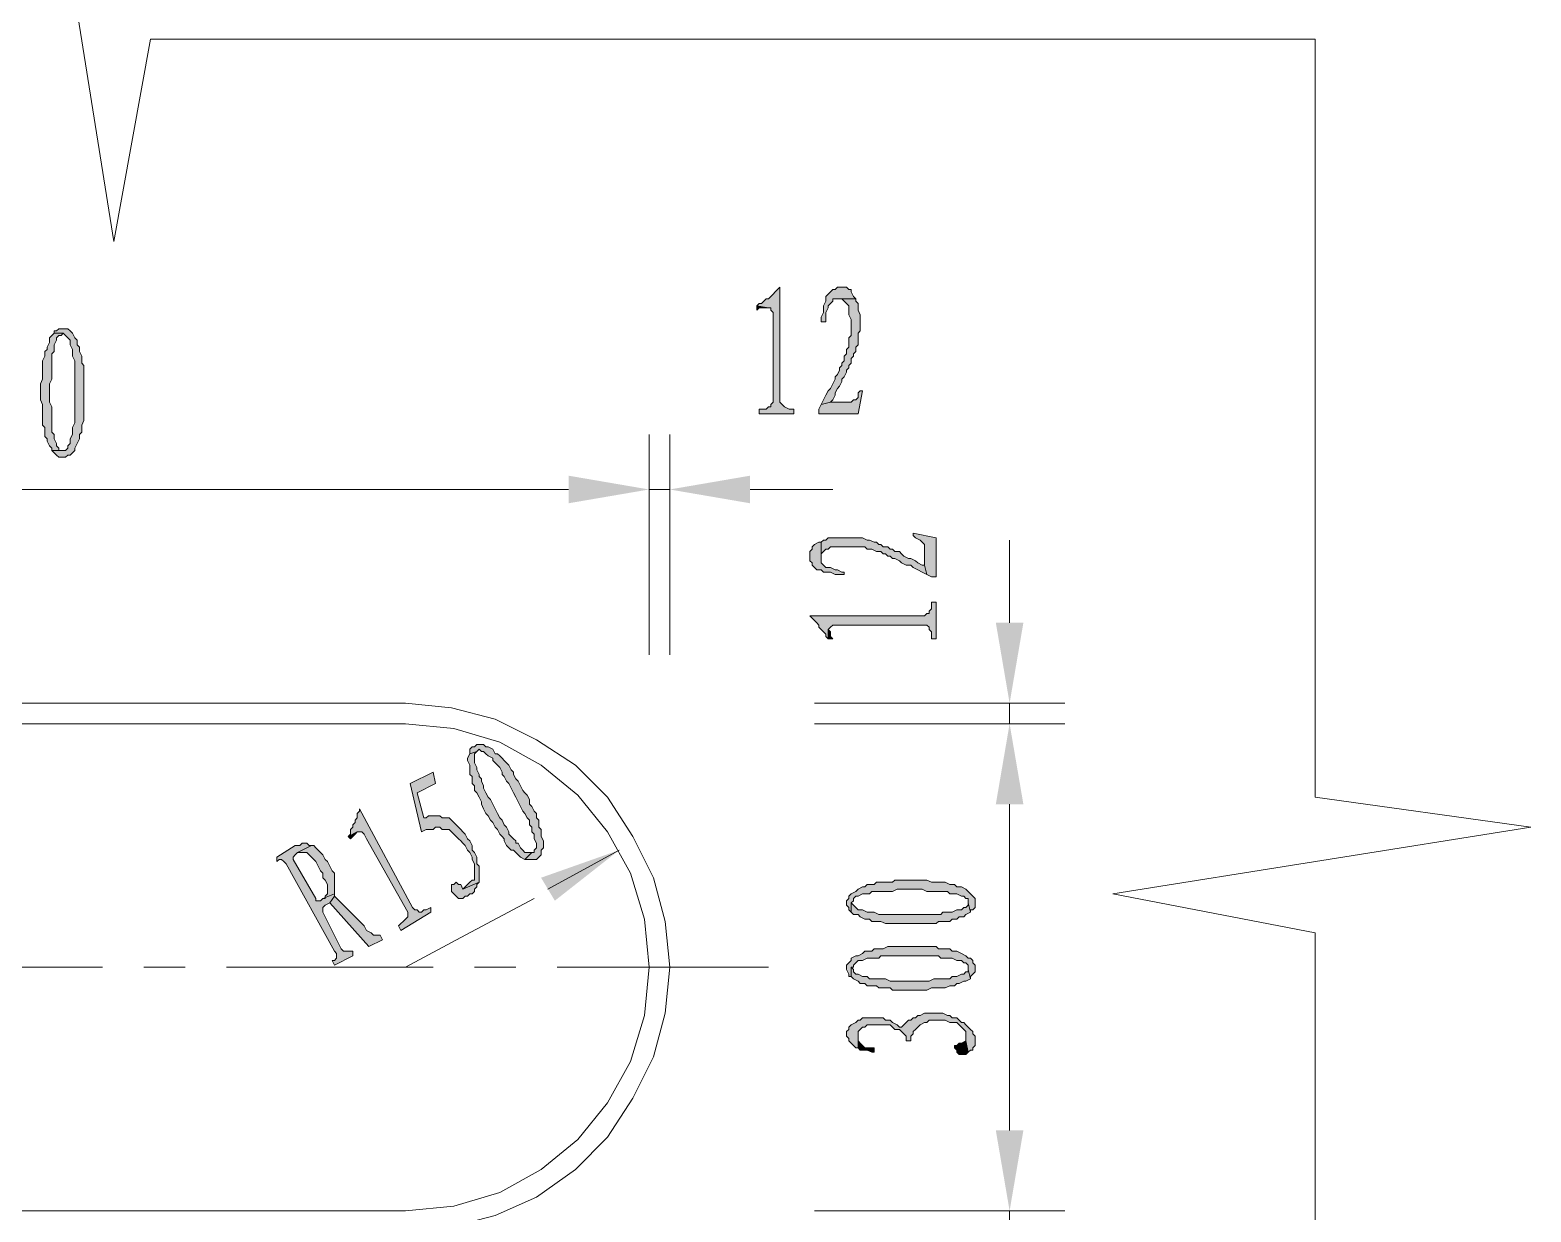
# Model space of a CAD drawing. Header units: millimetres. Extents: x 24 to 410, y 10 to 282.
# Drawn here: x 336.19 to 363.86, y 111.65 to 133.43 of the extents above; entities that cross this region are included whole.
import ezdxf

# ---------------------------------------------------------------- set-up
doc = ezdxf.new("R2010")
doc.units = ezdxf.units.MM

msp = doc.modelspace()

# ---------------------------------------------------------------- hatches: boundary and pattern name
h = msp.add_hatch(color=256)
h.dxf.hatch_style = 2
h.paths.add_polyline_path([(350.012, 128.693333), (349.969667, 128.651), (349.927333, 128.608667), (349.885, 128.566333), (349.842667, 128.524), (349.800333, 128.481667), (349.758, 128.481667), (349.715667, 128.439333), (349.673333, 128.397), (349.631, 128.397), (349.588667, 128.354667), (349.800333, 128.312333), (349.842667, 128.312333), (349.842667, 128.27), (349.885, 128.227667), (349.885, 126.576667), (349.842667, 126.534333), (349.842667, 126.492), (349.800333, 126.492), (349.758, 126.449667), (349.631, 126.449667), (349.631, 126.365), (350.266, 126.365), (350.266, 126.449667), (350.181333, 126.449667), (350.096667, 126.492), (350.054333, 126.534333), (350.012, 126.576667)])
h = msp.add_hatch(color=256)
h.dxf.hatch_style = 2
h.paths.add_polyline_path([(351.155, 128.693333), (351.070333, 128.693333), (351.028, 128.651), (350.985667, 128.651), (350.943333, 128.608667), (350.901, 128.566333), (350.858667, 128.524), (350.858667, 128.439333), (350.816333, 128.354667), (350.816333, 128.227667), (350.774, 128.143), (350.774, 128.058333), (350.858667, 128.058333), (350.858667, 128.227667), (350.901, 128.312333), (350.901, 128.354667), (350.943333, 128.397), (350.985667, 128.439333), (350.985667, 128.481667), (351.028, 128.481667), (351.112667, 128.481667), (351.409, 128.481667), (351.366667, 128.524), (351.324333, 128.608667), (351.324333, 128.651), (351.282, 128.651), (351.239667, 128.693333)])
h = msp.add_hatch(color=256)
h.dxf.hatch_style = 2
h.paths.add_polyline_path([(351.409, 128.481667), (351.112667, 128.481667), (351.155, 128.481667), (351.197333, 128.439333), (351.239667, 128.397), (351.282, 128.354667), (351.282, 128.185333), (351.324333, 128.100667), (351.324333, 127.804333), (351.282, 127.762), (351.282, 127.592667), (351.239667, 127.550333), (351.239667, 127.465667), (351.197333, 127.423333), (351.197333, 127.338667), (351.155, 127.296333), (351.155, 127.254), (351.112667, 127.211667), (351.112667, 127.169333), (351.070333, 127.084667), (351.028, 127.042333), (351.028, 127), (350.985667, 126.915333), (350.943333, 126.830667), (350.901, 126.788333), (350.858667, 126.703667), (350.816333, 126.619), (350.774, 126.534333), (350.943333, 126.576667), (350.985667, 126.619), (351.028, 126.703667), (351.028, 126.746), (351.070333, 126.830667), (351.112667, 126.873), (351.155, 126.957667), (351.155, 127), (351.197333, 127.042333), (351.239667, 127.127), (351.239667, 127.169333), (351.282, 127.211667), (351.282, 127.254), (351.324333, 127.296333), (351.324333, 127.381), (351.366667, 127.423333), (351.366667, 127.465667), (351.409, 127.508), (351.409, 127.592667), (351.451333, 127.635), (351.451333, 127.846667), (351.493667, 127.889), (351.493667, 128.185333), (351.451333, 128.27), (351.451333, 128.397), (351.409, 128.439333)])
h = msp.add_hatch(color=256)
h.dxf.hatch_style = 2
h.paths.add_polyline_path([(349.588667, 128.354667), (349.588667, 128.27), (349.631, 128.312333), (349.800333, 128.312333)])
h = msp.add_hatch(color=256)
h.dxf.hatch_style = 2
h.paths.add_polyline_path([(336.634667, 127.846667), (336.592333, 127.804333), (336.55, 127.762), (336.55, 127.677333), (336.507667, 127.592667), (336.507667, 127.550333), (336.465333, 127.508), (336.465333, 127.423333), (336.423, 127.338667), (336.423, 127), (336.380667, 126.915333), (336.380667, 126.619), (336.423, 126.534333), (336.423, 126.153333), (336.465333, 126.111), (336.465333, 125.941667), (336.507667, 125.899333), (336.507667, 125.857), (336.55, 125.772333), (336.592333, 125.73), (336.592333, 125.687667), (336.804, 125.687667), (336.719333, 125.687667), (336.719333, 125.73), (336.677, 125.772333), (336.677, 125.814667), (336.634667, 125.899333), (336.634667, 125.984), (336.592333, 126.026333), (336.592333, 126.492), (336.55, 126.576667), (336.55, 126.915333), (336.592333, 127), (336.592333, 127.465667), (336.634667, 127.508), (336.634667, 127.635), (336.677, 127.719667), (336.677, 127.762), (336.719333, 127.804333), (336.761667, 127.804333), (336.804, 127.846667)])
h = msp.add_hatch(color=256)
h.dxf.hatch_style = 2
h.paths.add_polyline_path([(336.804, 127.931333), (336.719333, 127.931333), (336.677, 127.889), (336.634667, 127.889), (336.634667, 127.846667), (336.804, 127.846667), (336.846333, 127.804333), (336.888667, 127.762), (336.931, 127.719667), (336.931, 127.635), (336.973333, 127.550333), (336.973333, 127.423333), (337.015667, 127.338667), (337.015667, 126.746), (337.015667, 126.703667), (337.015667, 126.195667), (336.973333, 126.111), (336.973333, 125.984), (336.931, 125.899333), (336.931, 125.814667), (336.888667, 125.772333), (336.888667, 125.73), (336.846333, 125.687667), (336.592333, 125.687667), (336.634667, 125.645333), (336.677, 125.603), (336.719333, 125.560667), (336.846333, 125.560667), (336.888667, 125.603), (336.931, 125.603), (336.973333, 125.645333), (337.015667, 125.687667), (337.015667, 125.73), (337.058, 125.814667), (337.100333, 125.899333), (337.100333, 125.984), (337.142667, 126.026333), (337.142667, 126.153333), (337.185, 126.238), (337.185, 127.254), (337.142667, 127.296333), (337.142667, 127.423333), (337.100333, 127.508), (337.100333, 127.592667), (337.058, 127.635), (337.058, 127.719667), (337.015667, 127.762), (336.973333, 127.846667), (336.931, 127.889), (336.888667, 127.931333)])
h = msp.add_hatch(color=256)
h.dxf.hatch_style = 2
h.paths.add_polyline_path([(351.536, 126.788333), (351.493667, 126.788333), (351.451333, 126.746), (351.451333, 126.661333), (351.409, 126.619), (351.366667, 126.619), (351.324333, 126.576667), (350.943333, 126.576667), (350.774, 126.534333), (350.731667, 126.449667), (350.731667, 126.365), (351.451333, 126.365)])
h = msp.add_hatch(color=256)
h.dxf.hatch_style = 2
h.paths.add_polyline_path([(346.117333, 125.222), (346.117333, 124.714), (347.599, 124.968)])
h = msp.add_hatch(color=256)
h.dxf.hatch_style = 2
h.paths.add_polyline_path([(346.117333, 125.222), (346.117333, 124.714), (347.599, 124.968)])
h = msp.add_hatch(color=256)
h.dxf.hatch_style = 2
h.paths.add_polyline_path([(349.461667, 125.222), (349.461667, 124.714), (347.98, 124.968)])
h = msp.add_hatch(color=256)
h.dxf.hatch_style = 2
h.paths.add_polyline_path([(350.562333, 123.782667), (350.562333, 123.655667), (350.604667, 123.613333), (350.604667, 123.571), (350.647, 123.528667), (350.689333, 123.486333), (350.774, 123.486333), (350.816333, 123.444), (350.943333, 123.444), (351.028, 123.401667), (351.197333, 123.401667), (351.197333, 123.444), (351.155, 123.444), (351.070333, 123.486333), (351.028, 123.486333), (350.943333, 123.528667), (350.858667, 123.528667), (350.816333, 123.571), (350.774, 123.613333), (350.774, 123.655667), (350.774, 123.698), (350.774, 123.994333), (350.731667, 123.994333), (350.647, 123.952), (350.604667, 123.909667), (350.604667, 123.867333), (350.562333, 123.825)])
h = msp.add_hatch(color=256)
h.dxf.hatch_style = 2
h.paths.add_polyline_path([(350.774, 123.994333), (350.774, 123.698), (350.774, 123.740333), (350.774, 123.782667), (350.816333, 123.825), (350.858667, 123.867333), (350.901, 123.867333), (350.943333, 123.909667), (351.578333, 123.909667), (351.620667, 123.867333), (351.705333, 123.867333), (351.79, 123.825), (351.874667, 123.825), (351.917, 123.782667), (351.959333, 123.782667), (352.001667, 123.740333), (352.044, 123.740333), (352.086333, 123.698), (352.128667, 123.698), (352.213333, 123.655667), (352.255667, 123.613333), (352.340333, 123.571), (352.425, 123.571), (352.467333, 123.528667), (352.552, 123.486333), (352.636667, 123.444), (352.721333, 123.401667), (352.679, 123.571), (352.636667, 123.571), (352.552, 123.613333), (352.509667, 123.655667), (352.425, 123.698), (352.382667, 123.698), (352.298, 123.740333), (352.255667, 123.782667), (352.213333, 123.825), (352.128667, 123.825), (352.086333, 123.867333), (352.044, 123.867333), (352.001667, 123.909667), (351.917, 123.909667), (351.874667, 123.952), (351.832333, 123.952), (351.79, 123.994333), (351.747667, 123.994333), (351.663, 124.036667), (351.620667, 124.036667), (351.536, 124.079), (350.901, 124.079), (350.858667, 124.036667), (350.816333, 124.036667)])
h = msp.add_hatch(color=256)
h.dxf.hatch_style = 2
h.paths.add_polyline_path([(352.467333, 124.163667), (352.467333, 124.121333), (352.509667, 124.079), (352.594333, 124.036667), (352.636667, 123.994333), (352.679, 123.952), (352.679, 123.571), (352.721333, 123.401667), (352.806, 123.359333), (352.890667, 123.359333), (352.890667, 124.079)])
h = msp.add_hatch(color=256)
h.dxf.hatch_style = 2
h.paths.add_polyline_path([(350.562333, 122.639667), (350.604667, 122.597333), (350.647, 122.555), (350.689333, 122.512667), (350.731667, 122.470333), (350.731667, 122.428), (350.774, 122.385667), (350.816333, 122.343333), (350.858667, 122.301), (350.858667, 122.258667), (350.901, 122.216333), (350.901, 122.385667), (350.943333, 122.428), (350.985667, 122.470333), (352.721333, 122.470333), (352.763667, 122.428), (352.763667, 122.385667), (352.806, 122.343333), (352.806, 122.216333), (352.890667, 122.216333), (352.890667, 122.893667), (352.806, 122.893667), (352.806, 122.766667), (352.763667, 122.724333), (352.763667, 122.682), (352.721333, 122.682), (352.679, 122.639667)])
h = msp.add_hatch(color=256)
h.dxf.hatch_style = 2
h.paths.add_polyline_path([(350.901, 122.216333), (350.985667, 122.216333), (350.943333, 122.258667), (350.943333, 122.343333), (350.901, 122.385667)])
h = msp.add_hatch(color=256)
h.dxf.hatch_style = 2
h.paths.add_polyline_path([(353.991333, 122.512667), (354.499333, 122.512667), (354.245333, 121.031)])
h = msp.add_hatch(color=256)
h.dxf.hatch_style = 2
h.paths.add_polyline_path([(353.991333, 119.168333), (354.499333, 119.168333), (354.245333, 120.65)])
h = msp.add_hatch(color=256)
h.dxf.hatch_style = 2
h.paths.add_polyline_path([(353.991333, 119.168333), (354.499333, 119.168333), (354.245333, 120.65)])
h = msp.add_hatch(color=256)
h.dxf.hatch_style = 2
h.paths.add_polyline_path([(344.297, 120.099667), (344.254667, 120.015), (344.254667, 119.972667), (344.297, 119.888), (344.297, 119.718667), (344.339333, 119.676333), (344.339333, 119.549333), (344.381667, 119.507), (344.381667, 119.422333), (344.424, 119.38), (344.466333, 119.295333), (344.508667, 119.210667), (344.508667, 119.168333), (344.551, 119.083667), (344.593333, 118.999), (344.635667, 118.956667), (344.678, 118.872), (344.720333, 118.829667), (344.762667, 118.745), (344.805, 118.702667), (344.847333, 118.618), (344.889667, 118.575667), (344.932, 118.533333), (344.932, 118.491), (344.974333, 118.406333), (345.016667, 118.364), (345.059, 118.321667), (345.101333, 118.321667), (345.143667, 118.279333), (345.186, 118.237), (345.228333, 118.194667), (345.313, 118.152333), (345.44, 118.279333), (345.313, 118.279333), (345.270667, 118.321667), (345.228333, 118.364), (345.186, 118.448667), (345.143667, 118.448667), (345.143667, 118.491), (345.101333, 118.533333), (345.059, 118.575667), (345.016667, 118.618), (345.016667, 118.660333), (344.974333, 118.745), (344.932, 118.787333), (344.889667, 118.872), (344.847333, 118.914333), (344.805, 118.999), (344.762667, 119.083667), (344.720333, 119.168333), (344.678, 119.253), (344.635667, 119.295333), (344.593333, 119.38), (344.551, 119.464667), (344.551, 119.507), (344.508667, 119.591667), (344.508667, 119.634), (344.466333, 119.676333), (344.466333, 119.718667), (344.424, 119.803333), (344.424, 119.845667), (344.381667, 119.930333), (344.381667, 120.099667), (344.424, 120.142)])
h = msp.add_hatch(color=256)
h.dxf.hatch_style = 2
h.paths.add_polyline_path([(344.381667, 120.226667), (344.339333, 120.226667), (344.297, 120.184333), (344.297, 120.099667), (344.424, 120.142), (344.466333, 120.184333), (344.508667, 120.142), (344.551, 120.142), (344.593333, 120.099667), (344.635667, 120.057333), (344.720333, 120.015), (344.720333, 119.972667), (344.762667, 119.930333), (344.805, 119.888), (344.847333, 119.845667), (344.889667, 119.761), (344.889667, 119.718667), (344.932, 119.676333), (344.974333, 119.591667), (345.016667, 119.549333), (345.059, 119.464667), (345.101333, 119.38), (345.143667, 119.295333), (345.186, 119.210667), (345.228333, 119.126), (345.270667, 119.041333), (345.313, 118.999), (345.355333, 118.914333), (345.397667, 118.872), (345.397667, 118.787333), (345.44, 118.745), (345.44, 118.660333), (345.482333, 118.618), (345.482333, 118.533333), (345.524667, 118.448667), (345.524667, 118.364), (345.482333, 118.321667), (345.482333, 118.279333), (345.44, 118.279333), (345.313, 118.152333), (345.524667, 118.152333), (345.567, 118.194667), (345.609333, 118.237), (345.609333, 118.321667), (345.651667, 118.364), (345.651667, 118.491), (345.609333, 118.575667), (345.609333, 118.702667), (345.567, 118.745), (345.567, 118.872), (345.524667, 118.914333), (345.524667, 118.999), (345.482333, 119.041333), (345.44, 119.126), (345.397667, 119.168333), (345.397667, 119.253), (345.355333, 119.337667), (345.313, 119.38), (345.270667, 119.422333), (345.228333, 119.507), (345.186, 119.591667), (345.143667, 119.634), (345.101333, 119.718667), (345.101333, 119.761), (345.059, 119.803333), (345.016667, 119.888), (344.974333, 119.930333), (344.932, 119.972667), (344.889667, 120.015), (344.847333, 120.057333), (344.805, 120.099667), (344.762667, 120.099667), (344.720333, 120.184333), (344.635667, 120.226667), (344.593333, 120.226667), (344.551, 120.269), (344.424, 120.269)])
h = msp.add_hatch(color=256)
h.dxf.hatch_style = 2
h.paths.add_polyline_path([(343.619667, 119.761), (343.196333, 119.549333), (343.408, 118.660333), (343.492667, 118.702667), (343.619667, 118.702667), (343.662, 118.745), (343.746667, 118.745), (343.789, 118.702667), (343.916, 118.702667), (343.958333, 118.660333), (344.000667, 118.618), (344.043, 118.575667), (344.085333, 118.533333), (344.127667, 118.491), (344.17, 118.448667), (344.212333, 118.406333), (344.254667, 118.321667), (344.297, 118.279333), (344.339333, 118.194667), (344.339333, 118.152333), (344.381667, 118.067667), (344.381667, 118.025333), (344.381667, 117.771333), (344.339333, 117.771333), (344.297, 117.729), (344.254667, 117.686667), (344.212333, 117.644333), (344.17, 117.602), (344.466333, 117.729), (344.466333, 118.025333), (344.424, 118.067667), (344.424, 118.194667), (344.381667, 118.279333), (344.339333, 118.321667), (344.339333, 118.406333), (344.297, 118.491), (344.254667, 118.533333), (344.212333, 118.618), (344.17, 118.660333), (344.127667, 118.702667), (344.085333, 118.745), (344.043, 118.787333), (344.000667, 118.829667), (343.958333, 118.872), (343.916, 118.914333), (343.789, 118.914333), (343.746667, 118.956667), (343.535, 118.956667), (343.492667, 118.914333), (343.450333, 118.914333), (343.323333, 119.38), (343.662, 119.549333)])
h = msp.add_hatch(color=256)
h.dxf.hatch_style = 2
h.paths.add_polyline_path([(342.265, 119.083667), (342.265, 119.041333), (342.222667, 118.999), (342.222667, 118.914333), (342.180333, 118.872), (342.180333, 118.829667), (342.138, 118.787333), (342.138, 118.745), (342.095667, 118.702667), (342.095667, 118.618), (342.053333, 118.575667), (342.222667, 118.660333), (342.307333, 118.660333), (342.349667, 118.618), (342.392, 118.533333), (343.154, 117.178667), (343.154, 117.094), (343.111667, 117.051667), (343.069333, 117.009333), (343.027, 116.967), (342.984667, 116.924667), (343.027, 116.84), (343.577333, 117.178667), (343.577333, 117.263333), (343.492667, 117.221), (343.450333, 117.221), (343.408, 117.178667), (343.365667, 117.178667), (343.323333, 117.221), (343.281, 117.221), (343.238667, 117.263333)])
h = msp.add_hatch(color=256)
h.dxf.hatch_style = 2
h.paths.add_polyline_path([(341.079667, 118.406333), (340.741, 118.194667), (340.741, 118.11), (340.783333, 118.152333), (340.825667, 118.152333), (340.868, 118.11), (340.910333, 118.067667), (341.799333, 116.459), (341.841667, 116.416667), (341.841667, 116.332), (341.799333, 116.289667), (341.757, 116.289667), (341.799333, 116.205), (342.138, 116.374333), (342.138, 116.459), (342.053333, 116.459), (341.968667, 116.459), (341.926333, 116.501333), (341.587667, 117.178667), (341.587667, 117.263333), (341.63, 117.305667), (341.714667, 117.348), (341.799333, 117.475), (341.799333, 117.517333), (341.587667, 117.432667), (341.545333, 117.390333), (341.460667, 117.390333), (341.460667, 117.432667), (341.037333, 118.152333), (341.037333, 118.194667), (341.079667, 118.237), (341.122, 118.279333), (341.376, 118.406333), (341.333667, 118.406333), (341.291333, 118.448667), (341.206667, 118.448667), (341.164333, 118.406333)])
h = msp.add_hatch(color=256)
h.dxf.hatch_style = 2
h.paths.add_polyline_path([(341.376, 118.406333), (341.122, 118.279333), (341.291333, 118.279333), (341.333667, 118.237), (341.376, 118.194667), (341.418333, 118.152333), (341.460667, 118.11), (341.503, 118.025333), (341.545333, 117.940667), (341.587667, 117.898333), (341.587667, 117.813667), (341.63, 117.771333), (341.672333, 117.686667), (341.672333, 117.517333), (341.63, 117.475), (341.63, 117.432667), (341.587667, 117.432667), (341.799333, 117.517333), (341.799333, 117.602), (341.799333, 117.686667), (341.799333, 117.898333), (341.757, 117.940667), (341.714667, 118.025333), (341.672333, 118.11), (341.63, 118.152333), (341.587667, 118.237), (341.545333, 118.279333), (341.503, 118.321667), (341.460667, 118.364), (341.418333, 118.406333)])
h = msp.add_hatch(color=256)
h.dxf.hatch_style = 2
h.paths.add_polyline_path([(342.053333, 118.575667), (342.095667, 118.533333), (342.138, 118.575667), (342.180333, 118.618), (342.222667, 118.660333)])
h = msp.add_hatch(color=256)
h.dxf.hatch_style = 2
h.paths.add_polyline_path([(345.609333, 117.813667), (345.863333, 117.390333), (347.048667, 118.321667)])
h = msp.add_hatch(color=256)
h.dxf.hatch_style = 2
h.paths.add_polyline_path([(344.000667, 117.686667), (343.958333, 117.686667), (343.958333, 117.644333), (343.958333, 117.559667), (344.000667, 117.517333), (344.043, 117.475), (344.085333, 117.432667), (344.17, 117.432667), (344.212333, 117.475), (344.254667, 117.475), (344.297, 117.517333), (344.339333, 117.517333), (344.381667, 117.559667), (344.381667, 117.602), (344.424, 117.644333), (344.424, 117.686667), (344.466333, 117.729), (344.17, 117.602), (344.127667, 117.686667), (344.085333, 117.686667), (344.043, 117.729)])
h = msp.add_hatch(color=256)
h.dxf.hatch_style = 2
h.paths.add_polyline_path([(351.239667, 117.348), (351.239667, 117.305667), (351.282, 117.263333), (351.282, 117.221), (351.324333, 117.178667), (351.324333, 117.348), (351.366667, 117.390333), (351.366667, 117.432667), (351.409, 117.475), (351.451333, 117.475), (351.536, 117.517333), (351.663, 117.517333), (351.705333, 117.559667), (352.086333, 117.559667), (352.171, 117.602), (352.425, 117.602), (352.467333, 117.602), (352.636667, 117.602), (352.721333, 117.559667), (353.102333, 117.559667), (353.144667, 117.517333), (353.271667, 117.517333), (353.356333, 117.475), (353.398667, 117.475), (353.441, 117.432667), (353.483333, 117.432667), (353.483333, 117.390333), (353.483333, 117.348), (353.525667, 117.178667), (353.525667, 117.221), (353.568, 117.221), (353.610333, 117.263333), (353.610333, 117.432667), (353.568, 117.475), (353.525667, 117.517333), (353.483333, 117.559667), (353.441, 117.602), (353.356333, 117.644333), (353.271667, 117.644333), (353.229333, 117.686667), (353.144667, 117.686667), (353.06, 117.729), (352.806, 117.729), (352.721333, 117.771333), (352.128667, 117.771333), (352.086333, 117.729), (351.79, 117.729), (351.747667, 117.686667), (351.620667, 117.686667), (351.578333, 117.644333), (351.536, 117.644333), (351.451333, 117.602), (351.409, 117.559667), (351.324333, 117.517333), (351.282, 117.475), (351.282, 117.432667), (351.239667, 117.390333)])
h = msp.add_hatch(color=256)
h.dxf.hatch_style = 2
h.paths.add_polyline_path([(341.799333, 117.475), (341.714667, 117.348), (342.434333, 116.543667), (342.688333, 116.670667), (342.646, 116.755333), (342.519, 116.755333), (342.476667, 116.797667), (342.392, 116.84), (342.349667, 116.924667)])
h = msp.add_hatch(color=256)
h.dxf.hatch_style = 2
h.paths.add_polyline_path([(351.324333, 117.178667), (351.366667, 117.136333), (351.451333, 117.136333), (351.493667, 117.094), (351.578333, 117.051667), (351.663, 117.051667), (351.705333, 117.009333), (351.874667, 117.009333), (351.959333, 116.967), (352.890667, 116.967), (352.933, 117.009333), (353.017667, 117.009333), (353.06, 117.009333), (353.144667, 117.009333), (353.187, 117.051667), (353.271667, 117.051667), (353.314, 117.094), (353.398667, 117.094), (353.441, 117.136333), (353.525667, 117.178667), (353.483333, 117.348), (353.483333, 117.305667), (353.441, 117.263333), (353.398667, 117.263333), (353.356333, 117.221), (353.271667, 117.221), (353.187, 117.178667), (353.017667, 117.178667), (352.975333, 117.136333), (351.832333, 117.136333), (351.747667, 117.178667), (351.620667, 117.178667), (351.536, 117.221), (351.451333, 117.221), (351.409, 117.263333), (351.366667, 117.305667), (351.324333, 117.348)])
h = msp.add_hatch(color=256)
h.dxf.hatch_style = 2
h.paths.add_polyline_path([(351.239667, 116.162667), (351.239667, 116.120333), (351.282, 116.035667), (351.282, 115.993333), (351.324333, 115.993333), (351.324333, 116.162667), (351.366667, 116.162667), (351.366667, 116.205), (351.409, 116.247333), (351.451333, 116.289667), (351.536, 116.289667), (351.620667, 116.332), (351.832333, 116.332), (351.874667, 116.374333), (352.425, 116.374333), (352.467333, 116.374333), (352.933, 116.374333), (352.975333, 116.332), (353.187, 116.332), (353.271667, 116.289667), (353.356333, 116.289667), (353.398667, 116.247333), (353.441, 116.247333), (353.483333, 116.205), (353.483333, 116.120333), (353.525667, 115.951), (353.525667, 115.993333), (353.568, 116.035667), (353.610333, 116.078), (353.610333, 116.205), (353.568, 116.247333), (353.568, 116.289667), (353.525667, 116.332), (353.483333, 116.332), (353.441, 116.374333), (353.356333, 116.416667), (353.271667, 116.459), (353.187, 116.459), (353.144667, 116.501333), (352.933, 116.501333), (352.890667, 116.543667), (352.001667, 116.543667), (351.917, 116.501333), (351.747667, 116.501333), (351.705333, 116.459), (351.578333, 116.459), (351.536, 116.416667), (351.451333, 116.374333), (351.409, 116.374333), (351.324333, 116.332), (351.324333, 116.289667), (351.282, 116.247333), (351.239667, 116.205)])
h = msp.add_hatch(color=256)
h.dxf.hatch_style = 2
h.paths.add_polyline_path([(351.324333, 115.993333), (351.366667, 115.951), (351.451333, 115.908667), (351.493667, 115.866333), (351.578333, 115.866333), (351.620667, 115.824), (351.79, 115.824), (351.832333, 115.781667), (352.044, 115.781667), (352.086333, 115.739333), (352.721333, 115.739333), (352.806, 115.781667), (353.017667, 115.781667), (353.06, 115.781667), (353.144667, 115.824), (353.229333, 115.824), (353.271667, 115.866333), (353.314, 115.866333), (353.398667, 115.908667), (353.441, 115.908667), (353.525667, 115.951), (353.483333, 116.120333), (353.483333, 116.078), (353.441, 116.078), (353.398667, 116.035667), (353.356333, 116.035667), (353.271667, 115.993333), (353.187, 115.993333), (353.144667, 115.951), (352.848333, 115.951), (352.763667, 115.908667), (352.044, 115.908667), (351.959333, 115.951), (351.663, 115.951), (351.620667, 115.993333), (351.536, 115.993333), (351.451333, 116.035667), (351.409, 116.035667), (351.366667, 116.078), (351.366667, 116.120333), (351.324333, 116.162667)])
h = msp.add_hatch(color=256)
h.dxf.hatch_style = 2
h.paths.add_polyline_path([(351.239667, 114.935), (351.239667, 114.892667), (351.282, 114.850333), (351.282, 114.808), (351.324333, 114.765667), (351.366667, 114.723333), (351.409, 114.681), (351.451333, 114.681), (351.451333, 114.892667), (351.451333, 114.977333), (351.493667, 115.019667), (351.536, 115.062), (351.578333, 115.062), (351.620667, 115.104333), (352.044, 115.104333), (352.086333, 115.062), (352.128667, 115.019667), (352.213333, 115.019667), (352.255667, 114.977333), (352.298, 114.935), (352.340333, 114.892667), (352.340333, 114.808), (352.425, 114.808), (352.425, 114.892667), (352.467333, 114.935), (352.467333, 114.977333), (352.509667, 115.019667), (352.552, 115.062), (352.594333, 115.104333), (352.679, 115.146667), (352.721333, 115.146667), (352.763667, 115.189), (353.06, 115.189), (353.144667, 115.146667), (353.271667, 115.146667), (353.314, 115.104333), (353.356333, 115.062), (353.398667, 115.019667), (353.441, 114.977333), (353.441, 114.808), (353.483333, 114.596333), (353.525667, 114.638667), (353.568, 114.638667), (353.568, 114.681), (353.610333, 114.723333), (353.610333, 114.892667), (353.568, 114.935), (353.568, 114.977333), (353.525667, 115.019667), (353.483333, 115.062), (353.441, 115.104333), (353.398667, 115.146667), (353.356333, 115.146667), (353.314, 115.189), (353.271667, 115.231333), (353.187, 115.231333), (353.144667, 115.273667), (353.102333, 115.273667), (353.017667, 115.316), (352.679, 115.316), (352.594333, 115.273667), (352.552, 115.273667), (352.509667, 115.231333), (352.467333, 115.231333), (352.425, 115.189), (352.382667, 115.189), (352.340333, 115.146667), (352.298, 115.104333), (352.255667, 115.062), (352.213333, 115.062), (352.171, 115.104333), (352.086333, 115.146667), (352.044, 115.189), (351.959333, 115.189), (351.917, 115.231333), (351.536, 115.231333), (351.493667, 115.189), (351.451333, 115.189), (351.409, 115.146667), (351.324333, 115.104333), (351.282, 115.062), (351.282, 115.019667), (351.239667, 114.977333)])
h = msp.add_hatch(color=256)
h.dxf.hatch_style = 2
h.paths.add_polyline_path([(351.451333, 114.681), (351.493667, 114.638667), (351.620667, 114.638667), (351.705333, 114.596333), (351.747667, 114.596333), (351.747667, 114.681), (351.578333, 114.681), (351.536, 114.723333), (351.493667, 114.765667), (351.451333, 114.808), (351.451333, 114.892667)])
h = msp.add_hatch(color=256)
h.dxf.hatch_style = 2
h.paths.add_polyline_path([(353.229333, 114.681), (353.271667, 114.638667), (353.271667, 114.596333), (353.314, 114.554), (353.441, 114.554), (353.483333, 114.596333), (353.441, 114.808), (353.356333, 114.765667), (353.314, 114.765667), (353.271667, 114.723333), (353.229333, 114.723333)])
h = msp.add_hatch(color=256)
h.dxf.hatch_style = 2
h.paths.add_polyline_path([(353.991333, 113.157), (354.499333, 113.157), (354.245333, 111.675333)])
h = msp.add_hatch(color=256)
h.dxf.hatch_style = 2
h.paths.add_polyline_path([(353.991333, 113.157), (354.499333, 113.157), (354.245333, 111.675333)])

# ---------------------------------------------------------------- linework, layer by layer
at = {"lineweight": 0}
for points in [[(315.933667, 133.265333), (335.957333, 133.265333), (336.507667, 137.244667), (337.735333, 129.54), (338.412667, 133.265333), (359.875667, 133.265333)], [(359.875667, 133.265333), (359.875667, 119.295333), (363.855, 118.745), (356.150333, 117.517333), (359.875667, 116.797667), (359.875667, 102.023333)], [(347.599, 121.92), (347.599, 125.984)], [(347.599, 121.92), (347.599, 125.984)], [(347.98, 121.92), (347.98, 125.984)], [(325.077667, 124.968), (346.117333, 124.968)], [(346.117333, 124.968), (344.593333, 124.968)], [(347.599, 124.968), (347.98, 124.968)], [(349.461667, 124.968), (350.985667, 124.968)], [(354.245333, 122.512667), (354.245333, 124.036667)], [(343.111667, 121.031), (328.083333, 121.031)], [(343.111667, 111.294333), (343.958333, 111.379), (344.762667, 111.590667), (345.524667, 111.929333), (346.244333, 112.437333), (346.837, 113.03), (347.302667, 113.749667), (347.683667, 114.511667), (347.895333, 115.316), (347.98, 116.162667), (347.895333, 117.009333), (347.683667, 117.813667), (347.302667, 118.575667), (346.837, 119.295333), (346.244333, 119.888), (345.524667, 120.353667), (344.762667, 120.734667), (343.958333, 120.946333), (343.111667, 121.031)], [(350.647, 121.031), (355.261333, 121.031)], [(354.245333, 121.031), (354.245333, 120.65)], [(343.111667, 120.65), (328.083333, 120.65)], [(343.111667, 111.675333), (344.000667, 111.76), (344.847333, 112.014), (345.609333, 112.437333), (346.286667, 112.987667), (346.837, 113.665), (347.260333, 114.427), (347.514333, 115.273667), (347.599, 116.162667), (347.514333, 117.051667), (347.260333, 117.898333), (346.837, 118.660333), (346.286667, 119.337667), (345.609333, 119.888), (344.847333, 120.311333), (344.000667, 120.565333), (343.111667, 120.65)], [(350.647, 120.65), (355.261333, 120.65)], [(350.647, 120.65), (355.261333, 120.65)], [(354.245333, 119.168333), (354.245333, 117.644333)], [(354.245333, 119.168333), (354.245333, 113.157)], [(345.736333, 117.602), (347.048667, 118.321667)], [(343.111667, 116.162667), (344.127667, 116.713), (345.482333, 117.432667)], [(333.713667, 116.162667), (337.523667, 116.162667)], [(338.285667, 116.162667), (339.047667, 116.162667)], [(339.809667, 116.162667), (343.619667, 116.162667)], [(344.381667, 116.162667), (345.143667, 116.162667)], [(345.905667, 116.162667), (349.800333, 116.162667)], [(354.245333, 113.157), (354.245333, 114.638667)], [(343.111667, 111.675333), (328.083333, 111.675333)], [(350.647, 111.675333), (355.261333, 111.675333)], [(350.647, 111.675333), (355.261333, 111.675333)], [(354.245333, 111.675333), (354.245333, 111.294333)]]:
    msp.add_lwpolyline(points, dxfattribs=at)
for points in [[(350.012, 128.693333), (349.969667, 128.651), (349.927333, 128.608667), (349.885, 128.566333), (349.842667, 128.524), (349.800333, 128.481667), (349.758, 128.481667), (349.715667, 128.439333), (349.673333, 128.397), (349.631, 128.397), (349.588667, 128.354667), (349.800333, 128.312333), (349.842667, 128.312333), (349.842667, 128.27), (349.885, 128.227667), (349.885, 126.576667), (349.842667, 126.534333), (349.842667, 126.492), (349.800333, 126.492), (349.758, 126.449667), (349.631, 126.449667), (349.631, 126.365), (350.266, 126.365), (350.266, 126.449667), (350.181333, 126.449667), (350.096667, 126.492), (350.054333, 126.534333), (350.012, 126.576667)], [(351.155, 128.693333), (351.070333, 128.693333), (351.028, 128.651), (350.985667, 128.651), (350.943333, 128.608667), (350.901, 128.566333), (350.858667, 128.524), (350.858667, 128.439333), (350.816333, 128.354667), (350.816333, 128.227667), (350.774, 128.143), (350.774, 128.058333), (350.858667, 128.058333), (350.858667, 128.227667), (350.901, 128.312333), (350.901, 128.354667), (350.943333, 128.397), (350.985667, 128.439333), (350.985667, 128.481667), (351.028, 128.481667), (351.112667, 128.481667), (351.409, 128.481667), (351.366667, 128.524), (351.324333, 128.608667), (351.324333, 128.651), (351.282, 128.651), (351.239667, 128.693333)], [(351.409, 128.481667), (351.112667, 128.481667), (351.155, 128.481667), (351.197333, 128.439333), (351.239667, 128.397), (351.282, 128.354667), (351.282, 128.185333), (351.324333, 128.100667), (351.324333, 127.804333), (351.282, 127.762), (351.282, 127.592667), (351.239667, 127.550333), (351.239667, 127.465667), (351.197333, 127.423333), (351.197333, 127.338667), (351.155, 127.296333), (351.155, 127.254), (351.112667, 127.211667), (351.112667, 127.169333), (351.070333, 127.084667), (351.028, 127.042333), (351.028, 127), (350.985667, 126.915333), (350.943333, 126.830667), (350.901, 126.788333), (350.858667, 126.703667), (350.816333, 126.619), (350.774, 126.534333), (350.943333, 126.576667), (350.985667, 126.619), (351.028, 126.703667), (351.028, 126.746), (351.070333, 126.830667), (351.112667, 126.873), (351.155, 126.957667), (351.155, 127), (351.197333, 127.042333), (351.239667, 127.127), (351.239667, 127.169333), (351.282, 127.211667), (351.282, 127.254), (351.324333, 127.296333), (351.324333, 127.381), (351.366667, 127.423333), (351.366667, 127.465667), (351.409, 127.508), (351.409, 127.592667), (351.451333, 127.635), (351.451333, 127.846667), (351.493667, 127.889), (351.493667, 128.185333), (351.451333, 128.27), (351.451333, 128.397), (351.409, 128.439333)], [(349.588667, 128.354667), (349.588667, 128.27), (349.631, 128.312333), (349.800333, 128.312333)], [(336.634667, 127.846667), (336.592333, 127.804333), (336.55, 127.762), (336.55, 127.677333), (336.507667, 127.592667), (336.507667, 127.550333), (336.465333, 127.508), (336.465333, 127.423333), (336.423, 127.338667), (336.423, 127), (336.380667, 126.915333), (336.380667, 126.619), (336.423, 126.534333), (336.423, 126.153333), (336.465333, 126.111), (336.465333, 125.941667), (336.507667, 125.899333), (336.507667, 125.857), (336.55, 125.772333), (336.592333, 125.73), (336.592333, 125.687667), (336.804, 125.687667), (336.719333, 125.687667), (336.719333, 125.73), (336.677, 125.772333), (336.677, 125.814667), (336.634667, 125.899333), (336.634667, 125.984), (336.592333, 126.026333), (336.592333, 126.492), (336.55, 126.576667), (336.55, 126.915333), (336.592333, 127), (336.592333, 127.465667), (336.634667, 127.508), (336.634667, 127.635), (336.677, 127.719667), (336.677, 127.762), (336.719333, 127.804333), (336.761667, 127.804333), (336.804, 127.846667)], [(336.804, 127.931333), (336.719333, 127.931333), (336.677, 127.889), (336.634667, 127.889), (336.634667, 127.846667), (336.804, 127.846667), (336.846333, 127.804333), (336.888667, 127.762), (336.931, 127.719667), (336.931, 127.635), (336.973333, 127.550333), (336.973333, 127.423333), (337.015667, 127.338667), (337.015667, 126.746), (337.015667, 126.703667), (337.015667, 126.195667), (336.973333, 126.111), (336.973333, 125.984), (336.931, 125.899333), (336.931, 125.814667), (336.888667, 125.772333), (336.888667, 125.73), (336.846333, 125.687667), (336.592333, 125.687667), (336.634667, 125.645333), (336.677, 125.603), (336.719333, 125.560667), (336.846333, 125.560667), (336.888667, 125.603), (336.931, 125.603), (336.973333, 125.645333), (337.015667, 125.687667), (337.015667, 125.73), (337.058, 125.814667), (337.100333, 125.899333), (337.100333, 125.984), (337.142667, 126.026333), (337.142667, 126.153333), (337.185, 126.238), (337.185, 127.254), (337.142667, 127.296333), (337.142667, 127.423333), (337.100333, 127.508), (337.100333, 127.592667), (337.058, 127.635), (337.058, 127.719667), (337.015667, 127.762), (336.973333, 127.846667), (336.931, 127.889), (336.888667, 127.931333)], [(351.536, 126.788333), (351.493667, 126.788333), (351.451333, 126.746), (351.451333, 126.661333), (351.409, 126.619), (351.366667, 126.619), (351.324333, 126.576667), (350.943333, 126.576667), (350.774, 126.534333), (350.731667, 126.449667), (350.731667, 126.365), (351.451333, 126.365)], [(350.562333, 123.782667), (350.562333, 123.655667), (350.604667, 123.613333), (350.604667, 123.571), (350.647, 123.528667), (350.689333, 123.486333), (350.774, 123.486333), (350.816333, 123.444), (350.943333, 123.444), (351.028, 123.401667), (351.197333, 123.401667), (351.197333, 123.444), (351.155, 123.444), (351.070333, 123.486333), (351.028, 123.486333), (350.943333, 123.528667), (350.858667, 123.528667), (350.816333, 123.571), (350.774, 123.613333), (350.774, 123.655667), (350.774, 123.698), (350.774, 123.994333), (350.731667, 123.994333), (350.647, 123.952), (350.604667, 123.909667), (350.604667, 123.867333), (350.562333, 123.825)], [(350.774, 123.994333), (350.774, 123.698), (350.774, 123.740333), (350.774, 123.782667), (350.816333, 123.825), (350.858667, 123.867333), (350.901, 123.867333), (350.943333, 123.909667), (351.578333, 123.909667), (351.620667, 123.867333), (351.705333, 123.867333), (351.79, 123.825), (351.874667, 123.825), (351.917, 123.782667), (351.959333, 123.782667), (352.001667, 123.740333), (352.044, 123.740333), (352.086333, 123.698), (352.128667, 123.698), (352.213333, 123.655667), (352.255667, 123.613333), (352.340333, 123.571), (352.425, 123.571), (352.467333, 123.528667), (352.552, 123.486333), (352.636667, 123.444), (352.721333, 123.401667), (352.679, 123.571), (352.636667, 123.571), (352.552, 123.613333), (352.509667, 123.655667), (352.425, 123.698), (352.382667, 123.698), (352.298, 123.740333), (352.255667, 123.782667), (352.213333, 123.825), (352.128667, 123.825), (352.086333, 123.867333), (352.044, 123.867333), (352.001667, 123.909667), (351.917, 123.909667), (351.874667, 123.952), (351.832333, 123.952), (351.79, 123.994333), (351.747667, 123.994333), (351.663, 124.036667), (351.620667, 124.036667), (351.536, 124.079), (350.901, 124.079), (350.858667, 124.036667), (350.816333, 124.036667)], [(352.467333, 124.163667), (352.467333, 124.121333), (352.509667, 124.079), (352.594333, 124.036667), (352.636667, 123.994333), (352.679, 123.952), (352.679, 123.571), (352.721333, 123.401667), (352.806, 123.359333), (352.890667, 123.359333), (352.890667, 124.079)], [(350.562333, 122.639667), (350.604667, 122.597333), (350.647, 122.555), (350.689333, 122.512667), (350.731667, 122.470333), (350.731667, 122.428), (350.774, 122.385667), (350.816333, 122.343333), (350.858667, 122.301), (350.858667, 122.258667), (350.901, 122.216333), (350.901, 122.385667), (350.943333, 122.428), (350.985667, 122.470333), (352.721333, 122.470333), (352.763667, 122.428), (352.763667, 122.385667), (352.806, 122.343333), (352.806, 122.216333), (352.890667, 122.216333), (352.890667, 122.893667), (352.806, 122.893667), (352.806, 122.766667), (352.763667, 122.724333), (352.763667, 122.682), (352.721333, 122.682), (352.679, 122.639667)], [(350.901, 122.216333), (350.985667, 122.216333), (350.943333, 122.258667), (350.943333, 122.343333), (350.901, 122.385667)], [(344.297, 120.099667), (344.254667, 120.015), (344.254667, 119.972667), (344.297, 119.888), (344.297, 119.718667), (344.339333, 119.676333), (344.339333, 119.549333), (344.381667, 119.507), (344.381667, 119.422333), (344.424, 119.38), (344.466333, 119.295333), (344.508667, 119.210667), (344.508667, 119.168333), (344.551, 119.083667), (344.593333, 118.999), (344.635667, 118.956667), (344.678, 118.872), (344.720333, 118.829667), (344.762667, 118.745), (344.805, 118.702667), (344.847333, 118.618), (344.889667, 118.575667), (344.932, 118.533333), (344.932, 118.491), (344.974333, 118.406333), (345.016667, 118.364), (345.059, 118.321667), (345.101333, 118.321667), (345.143667, 118.279333), (345.186, 118.237), (345.228333, 118.194667), (345.313, 118.152333), (345.44, 118.279333), (345.313, 118.279333), (345.270667, 118.321667), (345.228333, 118.364), (345.186, 118.448667), (345.143667, 118.448667), (345.143667, 118.491), (345.101333, 118.533333), (345.059, 118.575667), (345.016667, 118.618), (345.016667, 118.660333), (344.974333, 118.745), (344.932, 118.787333), (344.889667, 118.872), (344.847333, 118.914333), (344.805, 118.999), (344.762667, 119.083667), (344.720333, 119.168333), (344.678, 119.253), (344.635667, 119.295333), (344.593333, 119.38), (344.551, 119.464667), (344.551, 119.507), (344.508667, 119.591667), (344.508667, 119.634), (344.466333, 119.676333), (344.466333, 119.718667), (344.424, 119.803333), (344.424, 119.845667), (344.381667, 119.930333), (344.381667, 120.099667), (344.424, 120.142)], [(344.381667, 120.226667), (344.339333, 120.226667), (344.297, 120.184333), (344.297, 120.099667), (344.424, 120.142), (344.466333, 120.184333), (344.508667, 120.142), (344.551, 120.142), (344.593333, 120.099667), (344.635667, 120.057333), (344.720333, 120.015), (344.720333, 119.972667), (344.762667, 119.930333), (344.805, 119.888), (344.847333, 119.845667), (344.889667, 119.761), (344.889667, 119.718667), (344.932, 119.676333), (344.974333, 119.591667), (345.016667, 119.549333), (345.059, 119.464667), (345.101333, 119.38), (345.143667, 119.295333), (345.186, 119.210667), (345.228333, 119.126), (345.270667, 119.041333), (345.313, 118.999), (345.355333, 118.914333), (345.397667, 118.872), (345.397667, 118.787333), (345.44, 118.745), (345.44, 118.660333), (345.482333, 118.618), (345.482333, 118.533333), (345.524667, 118.448667), (345.524667, 118.364), (345.482333, 118.321667), (345.482333, 118.279333), (345.44, 118.279333), (345.313, 118.152333), (345.524667, 118.152333), (345.567, 118.194667), (345.609333, 118.237), (345.609333, 118.321667), (345.651667, 118.364), (345.651667, 118.491), (345.609333, 118.575667), (345.609333, 118.702667), (345.567, 118.745), (345.567, 118.872), (345.524667, 118.914333), (345.524667, 118.999), (345.482333, 119.041333), (345.44, 119.126), (345.397667, 119.168333), (345.397667, 119.253), (345.355333, 119.337667), (345.313, 119.38), (345.270667, 119.422333), (345.228333, 119.507), (345.186, 119.591667), (345.143667, 119.634), (345.101333, 119.718667), (345.101333, 119.761), (345.059, 119.803333), (345.016667, 119.888), (344.974333, 119.930333), (344.932, 119.972667), (344.889667, 120.015), (344.847333, 120.057333), (344.805, 120.099667), (344.762667, 120.099667), (344.720333, 120.184333), (344.635667, 120.226667), (344.593333, 120.226667), (344.551, 120.269), (344.424, 120.269)], [(343.619667, 119.761), (343.196333, 119.549333), (343.408, 118.660333), (343.492667, 118.702667), (343.619667, 118.702667), (343.662, 118.745), (343.746667, 118.745), (343.789, 118.702667), (343.916, 118.702667), (343.958333, 118.660333), (344.000667, 118.618), (344.043, 118.575667), (344.085333, 118.533333), (344.127667, 118.491), (344.17, 118.448667), (344.212333, 118.406333), (344.254667, 118.321667), (344.297, 118.279333), (344.339333, 118.194667), (344.339333, 118.152333), (344.381667, 118.067667), (344.381667, 118.025333), (344.381667, 117.771333), (344.339333, 117.771333), (344.297, 117.729), (344.254667, 117.686667), (344.212333, 117.644333), (344.17, 117.602), (344.466333, 117.729), (344.466333, 118.025333), (344.424, 118.067667), (344.424, 118.194667), (344.381667, 118.279333), (344.339333, 118.321667), (344.339333, 118.406333), (344.297, 118.491), (344.254667, 118.533333), (344.212333, 118.618), (344.17, 118.660333), (344.127667, 118.702667), (344.085333, 118.745), (344.043, 118.787333), (344.000667, 118.829667), (343.958333, 118.872), (343.916, 118.914333), (343.789, 118.914333), (343.746667, 118.956667), (343.535, 118.956667), (343.492667, 118.914333), (343.450333, 118.914333), (343.323333, 119.38), (343.662, 119.549333)], [(342.265, 119.083667), (342.265, 119.041333), (342.222667, 118.999), (342.222667, 118.914333), (342.180333, 118.872), (342.180333, 118.829667), (342.138, 118.787333), (342.138, 118.745), (342.095667, 118.702667), (342.095667, 118.618), (342.053333, 118.575667), (342.222667, 118.660333), (342.307333, 118.660333), (342.349667, 118.618), (342.392, 118.533333), (343.154, 117.178667), (343.154, 117.094), (343.111667, 117.051667), (343.069333, 117.009333), (343.027, 116.967), (342.984667, 116.924667), (343.027, 116.84), (343.577333, 117.178667), (343.577333, 117.263333), (343.492667, 117.221), (343.450333, 117.221), (343.408, 117.178667), (343.365667, 117.178667), (343.323333, 117.221), (343.281, 117.221), (343.238667, 117.263333)], [(341.079667, 118.406333), (340.741, 118.194667), (340.741, 118.11), (340.783333, 118.152333), (340.825667, 118.152333), (340.868, 118.11), (340.910333, 118.067667), (341.799333, 116.459), (341.841667, 116.416667), (341.841667, 116.332), (341.799333, 116.289667), (341.757, 116.289667), (341.799333, 116.205), (342.138, 116.374333), (342.138, 116.459), (342.053333, 116.459), (341.968667, 116.459), (341.926333, 116.501333), (341.587667, 117.178667), (341.587667, 117.263333), (341.63, 117.305667), (341.714667, 117.348), (341.799333, 117.475), (341.799333, 117.517333), (341.587667, 117.432667), (341.545333, 117.390333), (341.460667, 117.390333), (341.460667, 117.432667), (341.037333, 118.152333), (341.037333, 118.194667), (341.079667, 118.237), (341.122, 118.279333), (341.376, 118.406333), (341.333667, 118.406333), (341.291333, 118.448667), (341.206667, 118.448667), (341.164333, 118.406333)], [(341.376, 118.406333), (341.122, 118.279333), (341.291333, 118.279333), (341.333667, 118.237), (341.376, 118.194667), (341.418333, 118.152333), (341.460667, 118.11), (341.503, 118.025333), (341.545333, 117.940667), (341.587667, 117.898333), (341.587667, 117.813667), (341.63, 117.771333), (341.672333, 117.686667), (341.672333, 117.517333), (341.63, 117.475), (341.63, 117.432667), (341.587667, 117.432667), (341.799333, 117.517333), (341.799333, 117.602), (341.799333, 117.686667), (341.799333, 117.898333), (341.757, 117.940667), (341.714667, 118.025333), (341.672333, 118.11), (341.63, 118.152333), (341.587667, 118.237), (341.545333, 118.279333), (341.503, 118.321667), (341.460667, 118.364), (341.418333, 118.406333)], [(342.053333, 118.575667), (342.095667, 118.533333), (342.138, 118.575667), (342.180333, 118.618), (342.222667, 118.660333)], [(344.000667, 117.686667), (343.958333, 117.686667), (343.958333, 117.644333), (343.958333, 117.559667), (344.000667, 117.517333), (344.043, 117.475), (344.085333, 117.432667), (344.17, 117.432667), (344.212333, 117.475), (344.254667, 117.475), (344.297, 117.517333), (344.339333, 117.517333), (344.381667, 117.559667), (344.381667, 117.602), (344.424, 117.644333), (344.424, 117.686667), (344.466333, 117.729), (344.17, 117.602), (344.127667, 117.686667), (344.085333, 117.686667), (344.043, 117.729)], [(351.239667, 117.348), (351.239667, 117.305667), (351.282, 117.263333), (351.282, 117.221), (351.324333, 117.178667), (351.324333, 117.348), (351.366667, 117.390333), (351.366667, 117.432667), (351.409, 117.475), (351.451333, 117.475), (351.536, 117.517333), (351.663, 117.517333), (351.705333, 117.559667), (352.086333, 117.559667), (352.171, 117.602), (352.425, 117.602), (352.467333, 117.602), (352.636667, 117.602), (352.721333, 117.559667), (353.102333, 117.559667), (353.144667, 117.517333), (353.271667, 117.517333), (353.356333, 117.475), (353.398667, 117.475), (353.441, 117.432667), (353.483333, 117.432667), (353.483333, 117.390333), (353.483333, 117.348), (353.525667, 117.178667), (353.525667, 117.221), (353.568, 117.221), (353.610333, 117.263333), (353.610333, 117.432667), (353.568, 117.475), (353.525667, 117.517333), (353.483333, 117.559667), (353.441, 117.602), (353.356333, 117.644333), (353.271667, 117.644333), (353.229333, 117.686667), (353.144667, 117.686667), (353.06, 117.729), (352.806, 117.729), (352.721333, 117.771333), (352.128667, 117.771333), (352.086333, 117.729), (351.79, 117.729), (351.747667, 117.686667), (351.620667, 117.686667), (351.578333, 117.644333), (351.536, 117.644333), (351.451333, 117.602), (351.409, 117.559667), (351.324333, 117.517333), (351.282, 117.475), (351.282, 117.432667), (351.239667, 117.390333)], [(341.799333, 117.475), (341.714667, 117.348), (342.434333, 116.543667), (342.688333, 116.670667), (342.646, 116.755333), (342.519, 116.755333), (342.476667, 116.797667), (342.392, 116.84), (342.349667, 116.924667)], [(351.324333, 117.178667), (351.366667, 117.136333), (351.451333, 117.136333), (351.493667, 117.094), (351.578333, 117.051667), (351.663, 117.051667), (351.705333, 117.009333), (351.874667, 117.009333), (351.959333, 116.967), (352.890667, 116.967), (352.933, 117.009333), (353.017667, 117.009333), (353.06, 117.009333), (353.144667, 117.009333), (353.187, 117.051667), (353.271667, 117.051667), (353.314, 117.094), (353.398667, 117.094), (353.441, 117.136333), (353.525667, 117.178667), (353.483333, 117.348), (353.483333, 117.305667), (353.441, 117.263333), (353.398667, 117.263333), (353.356333, 117.221), (353.271667, 117.221), (353.187, 117.178667), (353.017667, 117.178667), (352.975333, 117.136333), (351.832333, 117.136333), (351.747667, 117.178667), (351.620667, 117.178667), (351.536, 117.221), (351.451333, 117.221), (351.409, 117.263333), (351.366667, 117.305667), (351.324333, 117.348)], [(351.239667, 116.162667), (351.239667, 116.120333), (351.282, 116.035667), (351.282, 115.993333), (351.324333, 115.993333), (351.324333, 116.162667), (351.366667, 116.162667), (351.366667, 116.205), (351.409, 116.247333), (351.451333, 116.289667), (351.536, 116.289667), (351.620667, 116.332), (351.832333, 116.332), (351.874667, 116.374333), (352.425, 116.374333), (352.467333, 116.374333), (352.933, 116.374333), (352.975333, 116.332), (353.187, 116.332), (353.271667, 116.289667), (353.356333, 116.289667), (353.398667, 116.247333), (353.441, 116.247333), (353.483333, 116.205), (353.483333, 116.120333), (353.525667, 115.951), (353.525667, 115.993333), (353.568, 116.035667), (353.610333, 116.078), (353.610333, 116.205), (353.568, 116.247333), (353.568, 116.289667), (353.525667, 116.332), (353.483333, 116.332), (353.441, 116.374333), (353.356333, 116.416667), (353.271667, 116.459), (353.187, 116.459), (353.144667, 116.501333), (352.933, 116.501333), (352.890667, 116.543667), (352.001667, 116.543667), (351.917, 116.501333), (351.747667, 116.501333), (351.705333, 116.459), (351.578333, 116.459), (351.536, 116.416667), (351.451333, 116.374333), (351.409, 116.374333), (351.324333, 116.332), (351.324333, 116.289667), (351.282, 116.247333), (351.239667, 116.205)], [(351.324333, 115.993333), (351.366667, 115.951), (351.451333, 115.908667), (351.493667, 115.866333), (351.578333, 115.866333), (351.620667, 115.824), (351.79, 115.824), (351.832333, 115.781667), (352.044, 115.781667), (352.086333, 115.739333), (352.721333, 115.739333), (352.806, 115.781667), (353.017667, 115.781667), (353.06, 115.781667), (353.144667, 115.824), (353.229333, 115.824), (353.271667, 115.866333), (353.314, 115.866333), (353.398667, 115.908667), (353.441, 115.908667), (353.525667, 115.951), (353.483333, 116.120333), (353.483333, 116.078), (353.441, 116.078), (353.398667, 116.035667), (353.356333, 116.035667), (353.271667, 115.993333), (353.187, 115.993333), (353.144667, 115.951), (352.848333, 115.951), (352.763667, 115.908667), (352.044, 115.908667), (351.959333, 115.951), (351.663, 115.951), (351.620667, 115.993333), (351.536, 115.993333), (351.451333, 116.035667), (351.409, 116.035667), (351.366667, 116.078), (351.366667, 116.120333), (351.324333, 116.162667)], [(351.239667, 114.935), (351.239667, 114.892667), (351.282, 114.850333), (351.282, 114.808), (351.324333, 114.765667), (351.366667, 114.723333), (351.409, 114.681), (351.451333, 114.681), (351.451333, 114.892667), (351.451333, 114.977333), (351.493667, 115.019667), (351.536, 115.062), (351.578333, 115.062), (351.620667, 115.104333), (352.044, 115.104333), (352.086333, 115.062), (352.128667, 115.019667), (352.213333, 115.019667), (352.255667, 114.977333), (352.298, 114.935), (352.340333, 114.892667), (352.340333, 114.808), (352.425, 114.808), (352.425, 114.892667), (352.467333, 114.935), (352.467333, 114.977333), (352.509667, 115.019667), (352.552, 115.062), (352.594333, 115.104333), (352.679, 115.146667), (352.721333, 115.146667), (352.763667, 115.189), (353.06, 115.189), (353.144667, 115.146667), (353.271667, 115.146667), (353.314, 115.104333), (353.356333, 115.062), (353.398667, 115.019667), (353.441, 114.977333), (353.441, 114.808), (353.483333, 114.596333), (353.525667, 114.638667), (353.568, 114.638667), (353.568, 114.681), (353.610333, 114.723333), (353.610333, 114.892667), (353.568, 114.935), (353.568, 114.977333), (353.525667, 115.019667), (353.483333, 115.062), (353.441, 115.104333), (353.398667, 115.146667), (353.356333, 115.146667), (353.314, 115.189), (353.271667, 115.231333), (353.187, 115.231333), (353.144667, 115.273667), (353.102333, 115.273667), (353.017667, 115.316), (352.679, 115.316), (352.594333, 115.273667), (352.552, 115.273667), (352.509667, 115.231333), (352.467333, 115.231333), (352.425, 115.189), (352.382667, 115.189), (352.340333, 115.146667), (352.298, 115.104333), (352.255667, 115.062), (352.213333, 115.062), (352.171, 115.104333), (352.086333, 115.146667), (352.044, 115.189), (351.959333, 115.189), (351.917, 115.231333), (351.536, 115.231333), (351.493667, 115.189), (351.451333, 115.189), (351.409, 115.146667), (351.324333, 115.104333), (351.282, 115.062), (351.282, 115.019667), (351.239667, 114.977333)], [(351.451333, 114.681), (351.493667, 114.638667), (351.620667, 114.638667), (351.705333, 114.596333), (351.747667, 114.596333), (351.747667, 114.681), (351.578333, 114.681), (351.536, 114.723333), (351.493667, 114.765667), (351.451333, 114.808), (351.451333, 114.892667)], [(353.229333, 114.681), (353.271667, 114.638667), (353.271667, 114.596333), (353.314, 114.554), (353.441, 114.554), (353.483333, 114.596333), (353.441, 114.808), (353.356333, 114.765667), (353.314, 114.765667), (353.271667, 114.723333), (353.229333, 114.723333)]]:
    msp.add_lwpolyline(points, close=True, dxfattribs=at)

doc.saveas('drawing.dxf')
